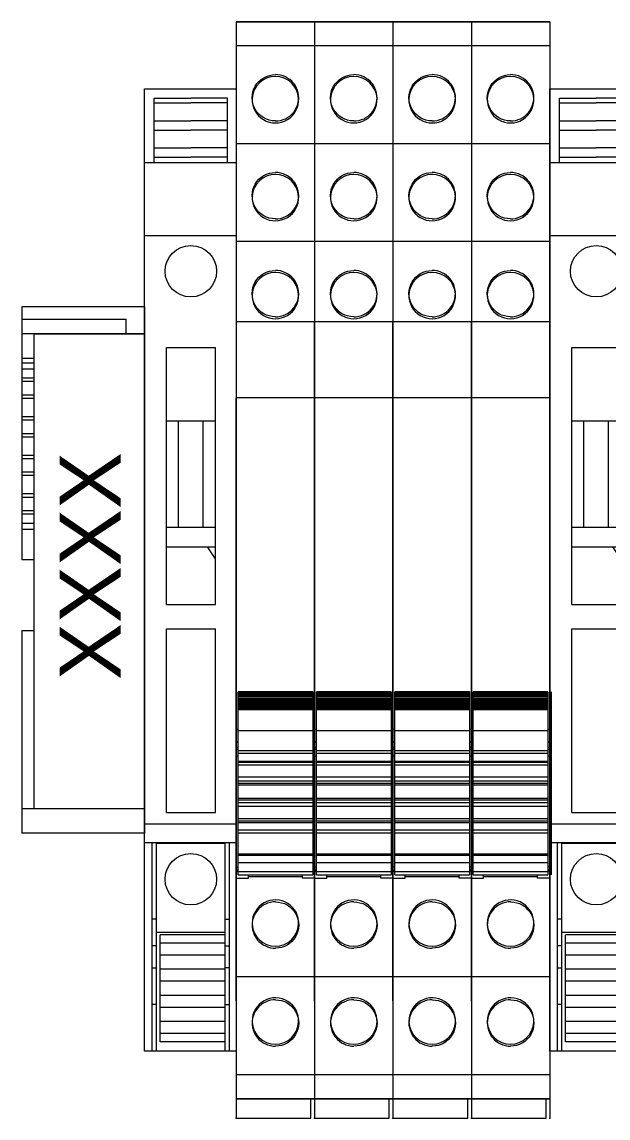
# Model space of a CAD drawing. Header units: millimetres. Extents: x 979 to 3414, y -1029 to 703.
# Drawn here: x 2587.7 to 2635.5, y -1016.4 to -926.9 of the extents above; entities that cross this region are included whole.
import ezdxf
from ezdxf.enums import TextEntityAlignment as Align

# ---------------------------------------------------------------- set-up
doc = ezdxf.new("R2010")
doc.units = ezdxf.units.MM
doc.layers.add('eProC - L2', color=41, linetype='Continuous', lineweight=20)
doc.styles.get("Standard").update_dxf_attribs({"font": 'arial.ttf'})

# ---------------------------------------------------------------- blocks, each defined once
blk = doc.blocks.new('eProC_Z_EK1+I-RE1')
at = {"layer": 'eProC - L2'}
for p, q in [((0, 0), (0, -20.65)), ((10, 0), (0, 0)), ((10, 0), (10, -43)), ((0, -1), (8.5, -1)), ((8.5, -2.2), (8.5, -1)), ((10, -2.2), (0, -2.2)), ((0, -4.2), (1, -4.2)), ((1, -4.591), (0, -4.591)), ((1, -5.091), (0, -5.091)), ((1, -5.838), (0, -5.838)), ((1, -6.114), (0, -6.114)), ((1, -7.214), (0, -7.214)), ((1, -7.489), (0, -7.489)), ((1, -8.989), (0, -8.989)), ((1, -9.265), (0, -9.265)), ((1, -10.365), (0, -10.365)), ((1, -10.64), (0, -10.64)), ((1, -12.14), (0, -12.14)), ((1, -12.416), (0, -12.416)), ((1, -13.516), (0, -13.516)), ((1, -13.791), (0, -13.791)), ((1, -15.291), (0, -15.291)), ((1, -15.567), (0, -15.567)), ((1, -16.667), (0, -16.667)), ((1, -16.942), (0, -16.942)), ((1, -17.691), (0, -17.691)), ((1, -18.191), (0, -18.191)), ((0, -20.65), (1, -20.65)), ((1, -26.45), (1, -20.65)), ((0, -26.45), (0, -43)), ((0, -26.45), (1, -26.45)), ((10, -41), (0, -41)), ((10, -43), (0, -43))]:
    blk.add_line(p, q, dxfattribs=at)
blk.add_lwpolyline([(10, -41), (1, -41), (1, -2.2), (10, -2.2)], close=True, dxfattribs=at)
blk.add_attdef('XXXX.X', text='', height=5, rotation=90, dxfattribs=at).set_placement((8.072, -21.183), align=Align.CENTER)
blk = doc.blocks.new('eProC_Z_BPSN-SI-520')
at = {"layer": 'eProC - L2'}
for p, q in [((0.794, -6.05), (0.794, -0.749)), ((0.794, -0.749), (3.794, -0.749)), ((6.794, -0.749), (3.794, -0.749)), ((6.794, -6.05), (6.794, -0.749)), ((0.794, -1.131), (3.794, -1.131)), ((6.794, -1.131), (3.794, -1.131)), ((0.794, -2.594), (3.794, -2.594)), ((6.794, -2.594), (3.794, -2.594)), ((0.794, -3.358), (3.794, -3.358)), ((6.794, -3.358), (3.794, -3.358)), ((0.794, -4.822), (3.794, -4.822)), ((6.794, -4.822), (3.794, -4.822)), ((7.5, -6.05), (0, -6.05)), ((0.794, -5.585), (3.794, -5.585)), ((6.794, -5.585), (3.794, -5.585)), ((7.5, -11.996), (0, -11.996)), ((1.794, -42.11), (1.794, -21.11)), ((1.794, -21.11), (5.794, -21.11)), ((5.794, -42.11), (5.794, -21.11)), ((1.794, -27.11), (5.794, -27.11)), ((2.794, -35.795), (2.794, -27.11)), ((4.794, -35.795), (4.794, -27.11)), ((1.794, -35.795), (5.794, -35.795)), ((1.794, -37.396), (5.794, -37.396)), ((5.794, -38.389), (5.144, -37.396)), ((1.794, -42.11), (5.794, -42.11)), ((1.794, -59.11), (1.794, -44.11)), ((1.794, -44.11), (5.794, -44.11)), ((5.794, -59.11), (5.794, -44.11)), ((1.794, -59.11), (5.794, -59.11)), ((7.5, -60.072), (0, -60.072)), ((7.5, -61.577), (0, -61.577)), ((0.644, -78.601), (0.644, -61.577)), ((0.994, -78.601), (0.994, -61.577)), ((6.594, -61.647), (0.994, -61.647)), ((6.594, -78.601), (6.594, -61.577)), ((6.944, -78.601), (6.944, -61.577)), ((0.994, -67.83), (0.644, -67.83)), ((6.594, -67.83), (6.944, -67.83)), ((6.594, -68.91), (0.994, -68.91)), ((1.294, -77.853), (1.294, -69.103)), ((6.594, -69.103), (1.294, -69.103)), ((6.594, -69.783), (1.294, -69.783)), ((0.994, -70.001), (0.644, -70.001)), ((6.594, -70.001), (6.944, -70.001)), ((6.594, -70.757), (1.294, -70.757)), ((0.644, -71.801), (0.994, -71.801)), ((6.594, -71.919), (1.294, -71.919)), ((6.944, -71.801), (6.594, -71.801)), ((6.594, -72.893), (1.294, -72.893)), ((6.594, -74.054), (1.294, -74.054)), ((0.994, -74.801), (0.644, -74.801)), ((6.594, -75.029), (1.294, -75.029)), ((6.594, -74.801), (6.944, -74.801)), ((6.594, -76.19), (1.294, -76.19)), ((6.594, -77.165), (1.294, -77.165)), ((6.594, -77.853), (1.294, -77.853)), ((6.594, -78.601), (0.994, -78.601))]:
    blk.add_line(p, q, dxfattribs=at)
blk.add_lwpolyline([(0, 0), (7.5, 0), (7.5, -78.601), (0, -78.601)], close=True, dxfattribs=at)
for centre in [(3.794, -14.89), (3.794, -64.565)]:
    blk.add_circle(centre, 2.1, dxfattribs=at)

msp = doc.modelspace()

# ---------------------------------------------------------------- linework, layer by layer
at = {"layer": 'eProC - L2'}
for p, q in [((2611.571, -926.895), (2605.171, -926.895)), ((2605.171, -926.895), (2605.171, -951.384)), ((2611.571, -926.896), (2605.171, -926.896)), ((2611.571, -926.902), (2605.171, -926.902)), ((2611.571, -926.895), (2611.571, -1014.872)), ((2617.971, -926.895), (2611.571, -926.895)), ((2611.571, -926.895), (2611.571, -951.384)), ((2617.971, -926.896), (2611.571, -926.896)), ((2617.971, -926.902), (2611.571, -926.902)), ((2617.971, -926.895), (2617.971, -1014.872)), ((2624.371, -926.895), (2617.971, -926.895)), ((2617.971, -926.895), (2617.971, -951.384)), ((2624.371, -926.896), (2617.971, -926.896)), ((2624.371, -926.902), (2617.971, -926.902)), ((2624.371, -926.895), (2624.371, -1014.872)), ((2630.771, -926.895), (2624.371, -926.895)), ((2624.371, -926.895), (2624.371, -951.384)), ((2630.771, -926.896), (2624.371, -926.896)), ((2630.771, -926.902), (2624.371, -926.902)), ((2630.771, -926.895), (2630.771, -1014.872)), ((2630.771, -926.895), (2630.771, -951.384)), ((2611.571, -928.847), (2605.171, -928.847)), ((2617.971, -928.847), (2611.571, -928.847)), ((2624.371, -928.847), (2617.971, -928.847)), ((2630.771, -928.847), (2624.371, -928.847)), ((2606.471, -933.087), (2606.471, -933.25)), ((2610.272, -933.25), (2610.272, -933.087)), ((2612.871, -933.087), (2612.871, -933.25)), ((2616.672, -933.25), (2616.672, -933.087)), ((2619.271, -933.087), (2619.271, -933.25)), ((2623.072, -933.25), (2623.072, -933.087)), ((2625.671, -933.087), (2625.671, -933.25)), ((2629.472, -933.25), (2629.472, -933.087)), ((2611.571, -936.847), (2605.171, -936.847)), ((2617.971, -936.847), (2611.571, -936.847)), ((2624.371, -936.847), (2617.971, -936.847)), ((2630.771, -936.847), (2624.371, -936.847)), ((2606.471, -941.087), (2606.471, -941.25)), ((2610.272, -941.25), (2610.272, -941.087)), ((2612.871, -941.087), (2612.871, -941.25)), ((2616.672, -941.25), (2616.672, -941.087)), ((2619.271, -941.087), (2619.271, -941.25)), ((2623.072, -941.25), (2623.072, -941.087)), ((2625.671, -941.087), (2625.671, -941.25)), ((2629.472, -941.25), (2629.472, -941.087)), ((2611.571, -944.847), (2605.171, -944.847)), ((2617.971, -944.847), (2611.571, -944.847)), ((2624.371, -944.847), (2617.971, -944.847)), ((2630.771, -944.847), (2624.371, -944.847)), ((2606.471, -949.087), (2606.471, -949.25)), ((2610.272, -949.25), (2610.272, -949.087)), ((2612.871, -949.087), (2612.871, -949.25)), ((2616.672, -949.25), (2616.672, -949.087)), ((2619.271, -949.087), (2619.271, -949.25)), ((2623.072, -949.25), (2623.072, -949.087)), ((2625.671, -949.087), (2625.671, -949.25)), ((2629.472, -949.25), (2629.472, -949.087)), ((2611.571, -951.384), (2605.171, -951.384)), ((2605.171, -951.384), (2605.171, -957.605)), ((2611.571, -957.605), (2611.571, -951.384)), ((2617.971, -951.384), (2611.571, -951.384)), ((2611.571, -951.384), (2611.571, -957.605)), ((2617.971, -957.605), (2617.971, -951.384)), ((2624.371, -951.384), (2617.971, -951.384)), ((2617.971, -951.384), (2617.971, -957.605)), ((2624.371, -957.605), (2624.371, -951.384)), ((2630.771, -951.384), (2624.371, -951.384)), ((2624.371, -951.384), (2624.371, -957.605)), ((2630.771, -957.605), (2630.771, -951.384)), ((2630.771, -951.384), (2630.771, -957.605)), ((2611.571, -957.605), (2605.171, -957.605)), ((2605.171, -1006.872), (2605.171, -957.605)), ((2605.771, -957.612), (2605.171, -957.612)), ((2611.571, -957.612), (2610.971, -957.612)), ((2617.971, -957.605), (2611.571, -957.605)), ((2611.571, -1006.872), (2611.571, -957.605)), ((2612.171, -957.612), (2611.571, -957.612)), ((2617.971, -957.612), (2617.371, -957.612)), ((2624.371, -957.605), (2617.971, -957.605)), ((2617.971, -1006.872), (2617.971, -957.605)), ((2618.571, -957.612), (2617.971, -957.612)), ((2624.371, -957.612), (2623.771, -957.612)), ((2630.771, -957.605), (2624.371, -957.605)), ((2624.371, -1006.872), (2624.371, -957.605)), ((2624.971, -957.612), (2624.371, -957.612)), ((2630.771, -1006.872), (2630.771, -957.605)), ((2611.421, -981.634), (2605.321, -981.634)), ((2605.321, -996.568), (2605.321, -981.634)), ((2611.421, -981.646), (2605.321, -981.646)), ((2611.421, -981.739), (2605.321, -981.739)), ((2611.421, -981.804), (2605.321, -981.804)), ((2611.421, -981.934), (2605.321, -981.934)), ((2611.421, -982.034), (2605.321, -982.034)), ((2611.421, -982.155), (2605.321, -982.155)), ((2611.421, -982.244), (2605.321, -982.244)), ((2611.421, -982.358), (2605.321, -982.358)), ((2611.421, -981.634), (2611.421, -996.568)), ((2617.821, -981.634), (2611.721, -981.634)), ((2611.721, -996.568), (2611.721, -981.634)), ((2617.821, -981.646), (2611.721, -981.646)), ((2617.821, -981.739), (2611.721, -981.739)), ((2617.821, -981.804), (2611.721, -981.804)), ((2617.821, -981.934), (2611.721, -981.934)), ((2617.821, -982.034), (2611.721, -982.034)), ((2617.821, -982.155), (2611.721, -982.155)), ((2617.821, -982.244), (2611.721, -982.244)), ((2617.821, -982.358), (2611.721, -982.358)), ((2617.821, -981.634), (2617.821, -996.568)), ((2624.221, -981.634), (2618.121, -981.634)), ((2618.121, -996.568), (2618.121, -981.634)), ((2624.221, -981.646), (2618.121, -981.646)), ((2624.221, -981.739), (2618.121, -981.739)), ((2624.221, -981.804), (2618.121, -981.804)), ((2624.221, -981.934), (2618.121, -981.934)), ((2624.221, -982.034), (2618.121, -982.034)), ((2624.221, -982.155), (2618.121, -982.155)), ((2624.221, -982.244), (2618.121, -982.244)), ((2624.221, -982.358), (2618.121, -982.358)), ((2624.221, -981.634), (2624.221, -996.568)), ((2630.621, -981.634), (2624.521, -981.634)), ((2624.521, -996.568), (2624.521, -981.634)), ((2630.621, -981.646), (2624.521, -981.646)), ((2630.621, -981.739), (2624.521, -981.739)), ((2630.621, -981.804), (2624.521, -981.804)), ((2630.621, -981.934), (2624.521, -981.934)), ((2630.621, -982.034), (2624.521, -982.034)), ((2630.621, -982.155), (2624.521, -982.155)), ((2630.621, -982.244), (2624.521, -982.244)), ((2630.621, -982.358), (2624.521, -982.358)), ((2630.621, -981.634), (2630.621, -996.568)), ((2630.921, -996.568), (2630.921, -981.634)), ((2611.421, -982.435), (2605.321, -982.435)), ((2611.421, -982.541), (2605.321, -982.541)), ((2611.421, -982.606), (2605.321, -982.606)), ((2611.421, -982.705), (2605.321, -982.705)), ((2611.421, -982.756), (2605.321, -982.756)), ((2611.421, -982.848), (2605.321, -982.848)), ((2611.421, -982.886), (2605.321, -982.886)), ((2611.421, -982.971), (2605.321, -982.971)), ((2611.421, -982.994), (2605.321, -982.994)), ((2611.421, -983.072), (2605.321, -983.072)), ((2611.421, -983.089), (2605.321, -983.089)), ((2617.821, -982.435), (2611.721, -982.435)), ((2617.821, -982.541), (2611.721, -982.541)), ((2617.821, -982.606), (2611.721, -982.606)), ((2617.821, -982.705), (2611.721, -982.705)), ((2617.821, -982.756), (2611.721, -982.756)), ((2617.821, -982.848), (2611.721, -982.848)), ((2617.821, -982.886), (2611.721, -982.886)), ((2617.821, -982.971), (2611.721, -982.971)), ((2617.821, -982.994), (2611.721, -982.994)), ((2617.821, -983.072), (2611.721, -983.072)), ((2617.821, -983.089), (2611.721, -983.089)), ((2624.221, -982.435), (2618.121, -982.435)), ((2624.221, -982.541), (2618.121, -982.541)), ((2624.221, -982.606), (2618.121, -982.606)), ((2624.221, -982.705), (2618.121, -982.705)), ((2624.221, -982.756), (2618.121, -982.756)), ((2624.221, -982.848), (2618.121, -982.848)), ((2624.221, -982.886), (2618.121, -982.886)), ((2624.221, -982.971), (2618.121, -982.971)), ((2624.221, -982.994), (2618.121, -982.994)), ((2624.221, -983.072), (2618.121, -983.072)), ((2624.221, -983.089), (2618.121, -983.089)), ((2630.621, -982.435), (2624.521, -982.435)), ((2630.621, -982.541), (2624.521, -982.541)), ((2630.621, -982.606), (2624.521, -982.606)), ((2630.621, -982.705), (2624.521, -982.705)), ((2630.621, -982.756), (2624.521, -982.756)), ((2630.621, -982.848), (2624.521, -982.848)), ((2630.621, -982.886), (2624.521, -982.886)), ((2630.621, -982.971), (2624.521, -982.971)), ((2630.621, -982.994), (2624.521, -982.994)), ((2630.621, -983.072), (2624.521, -983.072)), ((2630.621, -983.089), (2624.521, -983.089)), ((2605.171, -984.684), (2605.321, -984.684)), ((2605.321, -984.77), (2611.421, -984.77)), ((2611.421, -984.684), (2611.571, -984.684)), ((2611.571, -984.684), (2611.721, -984.684)), ((2611.721, -984.77), (2617.821, -984.77)), ((2617.821, -984.684), (2617.971, -984.684)), ((2617.971, -984.684), (2618.121, -984.684)), ((2618.121, -984.77), (2624.221, -984.77)), ((2624.221, -984.684), (2624.371, -984.684)), ((2624.371, -984.684), (2624.521, -984.684)), ((2624.521, -984.77), (2630.621, -984.77)), ((2630.621, -984.684), (2630.771, -984.684)), ((2630.771, -984.684), (2630.921, -984.684)), ((2605.321, -985.74), (2605.171, -985.74)), ((2605.171, -985.743), (2605.321, -985.743)), ((2611.571, -985.74), (2611.421, -985.74)), ((2611.421, -985.743), (2611.571, -985.743)), ((2611.721, -985.74), (2611.571, -985.74)), ((2611.571, -985.743), (2611.721, -985.743)), ((2617.971, -985.74), (2617.821, -985.74)), ((2617.821, -985.743), (2617.971, -985.743)), ((2618.121, -985.74), (2617.971, -985.74)), ((2617.971, -985.743), (2618.121, -985.743)), ((2624.371, -985.74), (2624.221, -985.74)), ((2624.221, -985.743), (2624.371, -985.743)), ((2624.521, -985.74), (2624.371, -985.74)), ((2624.371, -985.743), (2624.521, -985.743)), ((2630.771, -985.74), (2630.621, -985.74)), ((2630.621, -985.743), (2630.771, -985.743)), ((2630.921, -985.74), (2630.771, -985.74)), ((2630.771, -985.743), (2630.921, -985.743)), ((2605.171, -986.143), (2605.321, -986.143)), ((2605.171, -986.321), (2605.321, -986.321)), ((2611.421, -986.434), (2605.321, -986.434)), ((2605.321, -986.634), (2611.421, -986.634)), ((2611.421, -986.143), (2611.571, -986.143)), ((2611.421, -986.321), (2611.571, -986.321)), ((2611.571, -986.143), (2611.721, -986.143)), ((2611.571, -986.321), (2611.721, -986.321)), ((2617.821, -986.434), (2611.721, -986.434)), ((2611.721, -986.634), (2617.821, -986.634)), ((2617.821, -986.143), (2617.971, -986.143)), ((2617.821, -986.321), (2617.971, -986.321)), ((2617.971, -986.143), (2618.121, -986.143)), ((2617.971, -986.321), (2618.121, -986.321)), ((2624.221, -986.434), (2618.121, -986.434)), ((2618.121, -986.634), (2624.221, -986.634)), ((2624.221, -986.143), (2624.371, -986.143)), ((2624.221, -986.321), (2624.371, -986.321)), ((2624.371, -986.143), (2624.521, -986.143)), ((2624.371, -986.321), (2624.521, -986.321)), ((2630.621, -986.434), (2624.521, -986.434)), ((2624.521, -986.634), (2630.621, -986.634)), ((2630.621, -986.143), (2630.771, -986.143)), ((2630.621, -986.321), (2630.771, -986.321)), ((2630.771, -986.143), (2630.921, -986.143)), ((2630.771, -986.321), (2630.921, -986.321)), ((2605.171, -986.853), (2605.321, -986.853)), ((2605.321, -987.276), (2611.421, -987.276)), ((2605.321, -987.371), (2611.421, -987.371)), ((2611.421, -987.609), (2605.321, -987.609)), ((2611.421, -986.853), (2611.571, -986.853)), ((2611.571, -986.853), (2611.721, -986.853)), ((2611.721, -987.276), (2617.821, -987.276)), ((2611.721, -987.371), (2617.821, -987.371)), ((2617.821, -987.609), (2611.721, -987.609)), ((2617.821, -986.853), (2617.971, -986.853)), ((2617.971, -986.853), (2618.121, -986.853)), ((2618.121, -987.276), (2624.221, -987.276)), ((2618.121, -987.371), (2624.221, -987.371)), ((2624.221, -987.609), (2618.121, -987.609)), ((2624.221, -986.853), (2624.371, -986.853)), ((2624.371, -986.853), (2624.521, -986.853)), ((2624.521, -987.276), (2630.621, -987.276)), ((2624.521, -987.371), (2630.621, -987.371)), ((2630.621, -987.609), (2624.521, -987.609)), ((2630.621, -986.853), (2630.771, -986.853)), ((2630.771, -986.853), (2630.921, -986.853)), ((2611.421, -988.584), (2605.321, -988.584)), ((2617.821, -988.584), (2611.721, -988.584)), ((2624.221, -988.584), (2618.121, -988.584)), ((2630.621, -988.584), (2624.521, -988.584)), ((2605.321, -988.884), (2611.421, -988.884)), ((2611.421, -989.121), (2605.321, -989.121)), ((2605.321, -989.216), (2611.421, -989.216)), ((2611.721, -988.884), (2617.821, -988.884)), ((2617.821, -989.121), (2611.721, -989.121)), ((2611.721, -989.216), (2617.821, -989.216)), ((2618.121, -988.884), (2624.221, -988.884)), ((2624.221, -989.121), (2618.121, -989.121)), ((2618.121, -989.216), (2624.221, -989.216)), ((2624.521, -988.884), (2630.621, -988.884)), ((2630.621, -989.121), (2624.521, -989.121)), ((2624.521, -989.216), (2630.621, -989.216)), ((2611.421, -990.351), (2605.321, -990.351)), ((2617.821, -990.351), (2611.721, -990.351)), ((2624.221, -990.351), (2618.121, -990.351)), ((2630.621, -990.351), (2624.521, -990.351)), ((2605.321, -990.446), (2611.421, -990.446)), ((2611.421, -990.684), (2605.321, -990.684)), ((2611.421, -990.984), (2605.321, -990.984)), ((2611.721, -990.446), (2617.821, -990.446)), ((2617.821, -990.684), (2611.721, -990.684)), ((2617.821, -990.984), (2611.721, -990.984)), ((2618.121, -990.446), (2624.221, -990.446)), ((2624.221, -990.684), (2618.121, -990.684)), ((2624.221, -990.984), (2618.121, -990.984)), ((2624.521, -990.446), (2630.621, -990.446)), ((2630.621, -990.684), (2624.521, -990.684)), ((2630.621, -990.984), (2624.521, -990.984)), ((2605.321, -991.959), (2611.421, -991.959)), ((2611.421, -992.196), (2605.321, -992.196)), ((2611.721, -991.959), (2617.821, -991.959)), ((2617.821, -992.196), (2611.721, -992.196)), ((2618.121, -991.959), (2624.221, -991.959)), ((2624.221, -992.196), (2618.121, -992.196)), ((2624.521, -991.959), (2630.621, -991.959)), ((2630.621, -992.196), (2624.521, -992.196)), ((2605.321, -992.291), (2611.421, -992.291)), ((2611.421, -992.934), (2605.321, -992.934)), ((2611.721, -992.291), (2617.821, -992.291)), ((2617.821, -992.934), (2611.721, -992.934)), ((2618.121, -992.291), (2624.221, -992.291)), ((2624.221, -992.934), (2618.121, -992.934)), ((2624.521, -992.291), (2630.621, -992.291)), ((2630.621, -992.934), (2624.521, -992.934)), ((2605.321, -993.134), (2611.421, -993.134)), ((2611.721, -993.134), (2617.821, -993.134)), ((2618.121, -993.134), (2624.221, -993.134)), ((2624.521, -993.134), (2630.621, -993.134)), ((2611.421, -994.895), (2605.321, -994.895)), ((2617.821, -994.895), (2611.721, -994.895)), ((2624.221, -994.895), (2618.121, -994.895)), ((2630.621, -994.895), (2624.521, -994.895)), ((2611.421, -994.922), (2605.321, -994.922)), ((2611.421, -994.992), (2605.321, -994.992)), ((2611.421, -995.597), (2605.321, -995.597)), ((2617.821, -994.922), (2611.721, -994.922)), ((2617.821, -994.992), (2611.721, -994.992)), ((2617.821, -995.597), (2611.721, -995.597)), ((2624.221, -994.922), (2618.121, -994.922)), ((2624.221, -994.992), (2618.121, -994.992)), ((2624.221, -995.597), (2618.121, -995.597)), ((2630.621, -994.922), (2624.521, -994.922)), ((2630.621, -994.992), (2624.521, -994.992)), ((2630.621, -995.597), (2624.521, -995.597)), ((2605.171, -995.909), (2605.321, -995.909)), ((2605.171, -996.174), (2605.321, -996.174)), ((2605.171, -996.274), (2605.321, -996.274)), ((2611.421, -996.324), (2605.321, -996.324)), ((2605.321, -996.568), (2611.421, -996.568)), ((2606.171, -996.833), (2606.171, -996.568)), ((2610.571, -996.833), (2610.571, -996.568)), ((2611.571, -995.909), (2611.421, -995.909)), ((2611.571, -996.174), (2611.421, -996.174)), ((2611.571, -996.274), (2611.421, -996.274)), ((2611.571, -995.909), (2611.721, -995.909)), ((2611.571, -996.174), (2611.721, -996.174)), ((2611.571, -996.274), (2611.721, -996.274)), ((2617.821, -996.324), (2611.721, -996.324)), ((2611.721, -996.568), (2617.821, -996.568)), ((2612.571, -996.833), (2612.571, -996.568)), ((2616.971, -996.833), (2616.971, -996.568)), ((2617.971, -995.909), (2617.821, -995.909)), ((2617.971, -996.174), (2617.821, -996.174)), ((2617.971, -996.274), (2617.821, -996.274)), ((2617.971, -995.909), (2618.121, -995.909)), ((2617.971, -996.174), (2618.121, -996.174)), ((2617.971, -996.274), (2618.121, -996.274)), ((2624.221, -996.324), (2618.121, -996.324)), ((2618.121, -996.568), (2624.221, -996.568)), ((2618.971, -996.833), (2618.971, -996.568)), ((2623.371, -996.833), (2623.371, -996.568)), ((2624.371, -995.909), (2624.221, -995.909)), ((2624.371, -996.174), (2624.221, -996.174)), ((2624.371, -996.274), (2624.221, -996.274)), ((2624.371, -995.909), (2624.521, -995.909)), ((2624.371, -996.174), (2624.521, -996.174)), ((2624.371, -996.274), (2624.521, -996.274)), ((2630.621, -996.324), (2624.521, -996.324)), ((2624.521, -996.568), (2630.621, -996.568)), ((2625.371, -996.833), (2625.371, -996.568)), ((2629.771, -996.833), (2629.771, -996.568)), ((2630.771, -995.909), (2630.621, -995.909)), ((2630.771, -996.174), (2630.621, -996.174)), ((2630.771, -996.274), (2630.621, -996.274)), ((2630.771, -995.909), (2630.921, -995.909)), ((2630.771, -996.174), (2630.921, -996.174)), ((2630.771, -996.274), (2630.921, -996.274)), ((2605.171, -996.833), (2606.171, -996.833)), ((2610.571, -996.733), (2606.171, -996.733)), ((2611.571, -996.833), (2610.571, -996.833)), ((2611.571, -996.833), (2612.571, -996.833)), ((2616.971, -996.733), (2612.571, -996.733)), ((2617.971, -996.833), (2616.971, -996.833)), ((2617.971, -996.833), (2618.971, -996.833)), ((2623.371, -996.733), (2618.971, -996.733)), ((2624.371, -996.833), (2623.371, -996.833)), ((2624.371, -996.833), (2625.371, -996.833)), ((2629.771, -996.733), (2625.371, -996.733)), ((2630.771, -996.833), (2629.771, -996.833)), ((2606.471, -1000.518), (2606.471, -1000.68)), ((2610.272, -1000.68), (2610.272, -1000.518)), ((2612.871, -1000.518), (2612.871, -1000.68)), ((2616.672, -1000.68), (2616.672, -1000.518)), ((2619.271, -1000.518), (2619.271, -1000.68)), ((2623.072, -1000.68), (2623.072, -1000.518)), ((2625.671, -1000.518), (2625.671, -1000.68)), ((2629.472, -1000.68), (2629.472, -1000.518)), ((2611.571, -1004.92), (2605.171, -1004.92)), ((2617.971, -1004.92), (2611.571, -1004.92)), ((2624.371, -1004.92), (2617.971, -1004.92)), ((2630.771, -1004.92), (2624.371, -1004.92)), ((2605.171, -1006.853), (2605.171, -1006.872)), ((2605.171, -1006.872), (2605.171, -1014.872)), ((2611.571, -1006.853), (2611.571, -1006.872)), ((2611.571, -1006.872), (2611.571, -1014.872)), ((2617.971, -1006.853), (2617.971, -1006.872)), ((2617.971, -1006.872), (2617.971, -1014.872)), ((2624.371, -1006.853), (2624.371, -1006.872)), ((2624.371, -1006.872), (2624.371, -1014.872)), ((2630.771, -1006.853), (2630.771, -1006.872)), ((2630.771, -1006.872), (2630.771, -1014.872)), ((2606.471, -1008.518), (2606.471, -1008.68)), ((2610.272, -1008.68), (2610.272, -1008.518)), ((2612.871, -1008.518), (2612.871, -1008.68)), ((2616.672, -1008.68), (2616.672, -1008.518)), ((2619.271, -1008.518), (2619.271, -1008.68)), ((2623.072, -1008.68), (2623.072, -1008.518)), ((2625.671, -1008.518), (2625.671, -1008.68)), ((2629.472, -1008.68), (2629.472, -1008.518)), ((2605.171, -1010.329), (2605.171, -1010.326)), ((2605.171, -1010.684), (2605.171, -1014.584)), ((2611.571, -1010.329), (2611.571, -1010.326)), ((2611.571, -1010.684), (2611.571, -1014.584)), ((2617.971, -1010.329), (2617.971, -1010.326)), ((2617.971, -1010.684), (2617.971, -1014.584)), ((2624.371, -1010.329), (2624.371, -1010.326)), ((2624.371, -1010.684), (2624.371, -1014.584)), ((2630.771, -1010.329), (2630.771, -1010.326)), ((2630.771, -1010.684), (2630.771, -1014.584)), ((2611.571, -1012.92), (2605.171, -1012.92)), ((2617.971, -1012.92), (2611.571, -1012.92)), ((2624.371, -1012.92), (2617.971, -1012.92)), ((2630.771, -1012.92), (2624.371, -1012.92)), ((2611.571, -1014.866), (2605.171, -1014.866)), ((2611.571, -1014.871), (2605.171, -1014.871)), ((2605.171, -1014.872), (2611.571, -1014.872)), ((2605.171, -1014.876), (2605.171, -1016.446)), ((2611.271, -1016.446), (2611.271, -1014.872)), ((2617.971, -1014.866), (2611.571, -1014.866)), ((2617.971, -1014.871), (2611.571, -1014.871)), ((2611.571, -1014.872), (2617.971, -1014.872)), ((2611.571, -1014.876), (2611.571, -1016.446)), ((2617.671, -1016.446), (2617.671, -1014.872)), ((2624.371, -1014.866), (2617.971, -1014.866)), ((2624.371, -1014.871), (2617.971, -1014.871)), ((2617.971, -1014.872), (2624.371, -1014.872)), ((2617.971, -1014.876), (2617.971, -1016.446)), ((2624.071, -1016.446), (2624.071, -1014.872)), ((2630.771, -1014.866), (2624.371, -1014.866)), ((2630.771, -1014.871), (2624.371, -1014.871)), ((2624.371, -1014.872), (2630.771, -1014.872)), ((2624.371, -1014.876), (2624.371, -1016.446)), ((2630.471, -1016.446), (2630.471, -1014.872)), ((2630.771, -1014.876), (2630.771, -1016.446)), ((2605.171, -1016.444), (2611.271, -1016.444)), ((2605.171, -1016.446), (2611.271, -1016.446)), ((2611.571, -1016.444), (2617.671, -1016.444)), ((2611.571, -1016.446), (2617.671, -1016.446)), ((2617.971, -1016.444), (2624.071, -1016.444)), ((2617.971, -1016.446), (2624.071, -1016.446)), ((2624.371, -1016.444), (2630.471, -1016.444)), ((2624.371, -1016.446), (2630.471, -1016.446))]:
    msp.add_line(p, q, dxfattribs=at)
for points in [[(2606.471, -933.087), (2606.487, -932.84), (2606.536, -932.598), (2606.616, -932.363), (2606.726, -932.141), (2606.864, -931.936), (2607.028, -931.75), (2607.216, -931.587), (2607.422, -931.45), (2607.644, -931.341), (2607.879, -931.262), (2608.101, -931.218), (2608.371, -931.197)], [(2610.272, -933.088), (2610.263, -932.913), (2610.233, -932.709), (2610.172, -932.482), (2610.1, -932.302), (2610.002, -932.116), (2609.92, -931.991), (2609.824, -931.868), (2609.713, -931.748), (2609.544, -931.599), (2609.367, -931.477), (2609.188, -931.381), (2609.011, -931.307), (2608.783, -931.242), (2608.568, -931.208), (2608.371, -931.197)], [(2612.871, -933.087), (2612.887, -932.84), (2612.936, -932.598), (2613.016, -932.363), (2613.126, -932.141), (2613.264, -931.936), (2613.428, -931.75), (2613.616, -931.587), (2613.822, -931.45), (2614.044, -931.341), (2614.279, -931.262), (2614.501, -931.218), (2614.771, -931.197)], [(2616.672, -933.088), (2616.663, -932.913), (2616.633, -932.709), (2616.572, -932.482), (2616.5, -932.302), (2616.402, -932.116), (2616.32, -931.991), (2616.224, -931.868), (2616.113, -931.748), (2615.944, -931.599), (2615.767, -931.477), (2615.588, -931.381), (2615.411, -931.307), (2615.183, -931.242), (2614.968, -931.208), (2614.771, -931.197)], [(2619.271, -933.087), (2619.287, -932.84), (2619.336, -932.598), (2619.416, -932.363), (2619.526, -932.141), (2619.664, -931.936), (2619.828, -931.75), (2620.016, -931.587), (2620.222, -931.45), (2620.444, -931.341), (2620.679, -931.262), (2620.901, -931.218), (2621.171, -931.197)], [(2623.072, -933.088), (2623.063, -932.913), (2623.033, -932.709), (2622.972, -932.482), (2622.9, -932.302), (2622.802, -932.116), (2622.72, -931.991), (2622.624, -931.868), (2622.513, -931.748), (2622.344, -931.599), (2622.167, -931.477), (2621.988, -931.381), (2621.811, -931.307), (2621.583, -931.242), (2621.368, -931.208), (2621.171, -931.197)], [(2625.671, -933.087), (2625.687, -932.84), (2625.736, -932.598), (2625.816, -932.363), (2625.926, -932.141), (2626.064, -931.936), (2626.228, -931.75), (2626.416, -931.587), (2626.622, -931.45), (2626.844, -931.341), (2627.079, -931.262), (2627.301, -931.218), (2627.571, -931.197)], [(2629.472, -933.088), (2629.463, -932.913), (2629.433, -932.709), (2629.372, -932.482), (2629.3, -932.302), (2629.202, -932.116), (2629.12, -931.991), (2629.024, -931.868), (2628.913, -931.748), (2628.744, -931.599), (2628.567, -931.477), (2628.388, -931.381), (2628.211, -931.307), (2627.983, -931.242), (2627.768, -931.208), (2627.571, -931.197)], [(2607.797, -934.898), (2607.636, -934.84), (2607.419, -934.732), (2607.217, -934.595), (2607.029, -934.429), (2606.864, -934.242), (2606.727, -934.037), (2606.616, -933.813), (2606.536, -933.578), (2606.488, -933.336), (2606.471, -933.088), (2606.471, -933.087)], [(2608.942, -934.899), (2609.006, -934.877), (2609.184, -934.804), (2609.363, -934.707), (2609.541, -934.583), (2609.712, -934.432), (2609.869, -934.255), (2609.996, -934.072), (2610.094, -933.888), (2610.167, -933.709), (2610.23, -933.482), (2610.262, -933.275), (2610.272, -933.091), (2610.272, -933.088)], [(2614.197, -934.898), (2614.036, -934.84), (2613.819, -934.732), (2613.617, -934.595), (2613.429, -934.429), (2613.264, -934.242), (2613.127, -934.037), (2613.016, -933.813), (2612.936, -933.578), (2612.888, -933.336), (2612.871, -933.088), (2612.871, -933.087)], [(2615.342, -934.899), (2615.406, -934.877), (2615.584, -934.804), (2615.763, -934.707), (2615.941, -934.583), (2616.112, -934.432), (2616.269, -934.255), (2616.396, -934.072), (2616.494, -933.888), (2616.567, -933.709), (2616.63, -933.482), (2616.662, -933.275), (2616.672, -933.091), (2616.672, -933.088)], [(2620.597, -934.898), (2620.436, -934.84), (2620.219, -934.732), (2620.017, -934.595), (2619.829, -934.429), (2619.664, -934.242), (2619.527, -934.037), (2619.416, -933.813), (2619.336, -933.578), (2619.288, -933.336), (2619.271, -933.088), (2619.271, -933.087)], [(2621.742, -934.899), (2621.806, -934.877), (2621.984, -934.804), (2622.163, -934.707), (2622.341, -934.583), (2622.512, -934.432), (2622.669, -934.255), (2622.796, -934.072), (2622.894, -933.888), (2622.967, -933.709), (2623.03, -933.482), (2623.062, -933.275), (2623.072, -933.091), (2623.072, -933.088)], [(2626.997, -934.898), (2626.836, -934.84), (2626.619, -934.732), (2626.417, -934.595), (2626.229, -934.429), (2626.064, -934.242), (2625.927, -934.037), (2625.816, -933.813), (2625.736, -933.578), (2625.688, -933.336), (2625.671, -933.088), (2625.671, -933.087)], [(2628.142, -934.899), (2628.206, -934.877), (2628.384, -934.804), (2628.563, -934.707), (2628.741, -934.583), (2628.912, -934.432), (2629.069, -934.255), (2629.196, -934.072), (2629.294, -933.888), (2629.367, -933.709), (2629.43, -933.482), (2629.462, -933.275), (2629.472, -933.091), (2629.472, -933.088)], [(2608.371, -934.987), (2608.112, -934.967), (2607.867, -934.918), (2607.797, -934.898)], [(2608.371, -934.987), (2608.565, -934.977), (2608.778, -934.942), (2608.942, -934.899)], [(2614.771, -934.987), (2614.512, -934.967), (2614.267, -934.918), (2614.197, -934.898)], [(2614.771, -934.987), (2614.965, -934.977), (2615.178, -934.942), (2615.342, -934.899)], [(2621.171, -934.987), (2620.912, -934.967), (2620.667, -934.918), (2620.597, -934.898)], [(2621.171, -934.987), (2621.365, -934.977), (2621.578, -934.942), (2621.742, -934.899)], [(2627.571, -934.987), (2627.312, -934.967), (2627.067, -934.918), (2626.997, -934.898)], [(2627.571, -934.987), (2627.765, -934.977), (2627.978, -934.942), (2628.142, -934.899)], [(2606.471, -941.087), (2606.487, -940.84), (2606.536, -940.598), (2606.616, -940.363), (2606.726, -940.141), (2606.864, -939.936), (2607.028, -939.75), (2607.216, -939.587), (2607.422, -939.45), (2607.644, -939.341), (2607.879, -939.262), (2608.101, -939.218), (2608.371, -939.197)], [(2610.272, -941.088), (2610.263, -940.913), (2610.233, -940.709), (2610.172, -940.482), (2610.1, -940.302), (2610.002, -940.116), (2609.92, -939.991), (2609.824, -939.868), (2609.713, -939.748), (2609.544, -939.599), (2609.367, -939.477), (2609.188, -939.381), (2609.011, -939.307), (2608.783, -939.242), (2608.568, -939.208), (2608.371, -939.197)], [(2612.871, -941.087), (2612.887, -940.84), (2612.936, -940.598), (2613.016, -940.363), (2613.126, -940.141), (2613.264, -939.936), (2613.428, -939.75), (2613.616, -939.587), (2613.822, -939.45), (2614.044, -939.341), (2614.279, -939.262), (2614.501, -939.218), (2614.771, -939.197)], [(2616.672, -941.088), (2616.663, -940.913), (2616.633, -940.709), (2616.572, -940.482), (2616.5, -940.302), (2616.402, -940.116), (2616.32, -939.991), (2616.224, -939.868), (2616.113, -939.748), (2615.944, -939.599), (2615.767, -939.477), (2615.588, -939.381), (2615.411, -939.307), (2615.183, -939.242), (2614.968, -939.208), (2614.771, -939.197)], [(2619.271, -941.087), (2619.287, -940.84), (2619.336, -940.598), (2619.416, -940.363), (2619.526, -940.141), (2619.664, -939.936), (2619.828, -939.75), (2620.016, -939.587), (2620.222, -939.45), (2620.444, -939.341), (2620.679, -939.262), (2620.901, -939.218), (2621.171, -939.197)], [(2623.072, -941.088), (2623.063, -940.913), (2623.033, -940.709), (2622.972, -940.482), (2622.9, -940.302), (2622.802, -940.116), (2622.72, -939.991), (2622.624, -939.868), (2622.513, -939.748), (2622.344, -939.599), (2622.167, -939.477), (2621.988, -939.381), (2621.811, -939.307), (2621.583, -939.242), (2621.368, -939.208), (2621.171, -939.197)], [(2625.671, -941.087), (2625.687, -940.84), (2625.736, -940.598), (2625.816, -940.363), (2625.926, -940.141), (2626.064, -939.936), (2626.228, -939.75), (2626.416, -939.587), (2626.622, -939.45), (2626.844, -939.341), (2627.079, -939.262), (2627.301, -939.218), (2627.571, -939.197)], [(2629.472, -941.088), (2629.463, -940.913), (2629.433, -940.709), (2629.372, -940.482), (2629.3, -940.302), (2629.202, -940.116), (2629.12, -939.991), (2629.024, -939.868), (2628.913, -939.748), (2628.744, -939.599), (2628.567, -939.477), (2628.388, -939.381), (2628.211, -939.307), (2627.983, -939.242), (2627.768, -939.208), (2627.571, -939.197)], [(2607.797, -942.898), (2607.636, -942.84), (2607.419, -942.732), (2607.217, -942.595), (2607.029, -942.429), (2606.864, -942.242), (2606.727, -942.037), (2606.616, -941.813), (2606.536, -941.578), (2606.488, -941.336), (2606.471, -941.088), (2606.471, -941.087)], [(2608.942, -942.899), (2609.006, -942.877), (2609.184, -942.804), (2609.363, -942.707), (2609.541, -942.583), (2609.712, -942.432), (2609.869, -942.255), (2609.996, -942.072), (2610.094, -941.888), (2610.167, -941.709), (2610.23, -941.482), (2610.262, -941.275), (2610.272, -941.091), (2610.272, -941.088)], [(2614.197, -942.898), (2614.036, -942.84), (2613.819, -942.732), (2613.617, -942.595), (2613.429, -942.429), (2613.264, -942.242), (2613.127, -942.037), (2613.016, -941.813), (2612.936, -941.578), (2612.888, -941.336), (2612.871, -941.088), (2612.871, -941.087)], [(2615.342, -942.899), (2615.406, -942.877), (2615.584, -942.804), (2615.763, -942.707), (2615.941, -942.583), (2616.112, -942.432), (2616.269, -942.255), (2616.396, -942.072), (2616.494, -941.888), (2616.567, -941.709), (2616.63, -941.482), (2616.662, -941.275), (2616.672, -941.091), (2616.672, -941.088)], [(2620.597, -942.898), (2620.436, -942.84), (2620.219, -942.732), (2620.017, -942.595), (2619.829, -942.429), (2619.664, -942.242), (2619.527, -942.037), (2619.416, -941.813), (2619.336, -941.578), (2619.288, -941.336), (2619.271, -941.088), (2619.271, -941.087)], [(2621.742, -942.899), (2621.806, -942.877), (2621.984, -942.804), (2622.163, -942.707), (2622.341, -942.583), (2622.512, -942.432), (2622.669, -942.255), (2622.796, -942.072), (2622.894, -941.888), (2622.967, -941.709), (2623.03, -941.482), (2623.062, -941.275), (2623.072, -941.091), (2623.072, -941.088)], [(2626.997, -942.898), (2626.836, -942.84), (2626.619, -942.732), (2626.417, -942.595), (2626.229, -942.429), (2626.064, -942.242), (2625.927, -942.037), (2625.816, -941.813), (2625.736, -941.578), (2625.688, -941.336), (2625.671, -941.088), (2625.671, -941.087)], [(2628.142, -942.899), (2628.206, -942.877), (2628.384, -942.804), (2628.563, -942.707), (2628.741, -942.583), (2628.912, -942.432), (2629.069, -942.255), (2629.196, -942.072), (2629.294, -941.888), (2629.367, -941.709), (2629.43, -941.482), (2629.462, -941.275), (2629.472, -941.091), (2629.472, -941.088)], [(2608.371, -942.987), (2608.112, -942.967), (2607.867, -942.918), (2607.797, -942.898)], [(2608.371, -942.987), (2608.565, -942.977), (2608.778, -942.942), (2608.942, -942.899)], [(2614.771, -942.987), (2614.512, -942.967), (2614.267, -942.918), (2614.197, -942.898)], [(2614.771, -942.987), (2614.965, -942.977), (2615.178, -942.942), (2615.342, -942.899)], [(2621.171, -942.987), (2620.912, -942.967), (2620.667, -942.918), (2620.597, -942.898)], [(2621.171, -942.987), (2621.365, -942.977), (2621.578, -942.942), (2621.742, -942.899)], [(2627.571, -942.987), (2627.312, -942.967), (2627.067, -942.918), (2626.997, -942.898)], [(2627.571, -942.987), (2627.765, -942.977), (2627.978, -942.942), (2628.142, -942.899)], [(2606.471, -949.087), (2606.487, -948.84), (2606.536, -948.598), (2606.616, -948.363), (2606.726, -948.141), (2606.864, -947.936), (2607.028, -947.75), (2607.216, -947.587), (2607.422, -947.45), (2607.644, -947.341), (2607.879, -947.262), (2608.101, -947.218), (2608.371, -947.197)], [(2610.272, -949.088), (2610.263, -948.913), (2610.233, -948.709), (2610.172, -948.482), (2610.1, -948.302), (2610.002, -948.116), (2609.92, -947.991), (2609.824, -947.868), (2609.713, -947.748), (2609.544, -947.599), (2609.367, -947.477), (2609.188, -947.381), (2609.011, -947.307), (2608.783, -947.242), (2608.568, -947.208), (2608.371, -947.197)], [(2612.871, -949.087), (2612.887, -948.84), (2612.936, -948.598), (2613.016, -948.363), (2613.126, -948.141), (2613.264, -947.936), (2613.428, -947.75), (2613.616, -947.587), (2613.822, -947.45), (2614.044, -947.341), (2614.279, -947.262), (2614.501, -947.218), (2614.771, -947.197)], [(2616.672, -949.088), (2616.663, -948.913), (2616.633, -948.709), (2616.572, -948.482), (2616.5, -948.302), (2616.402, -948.116), (2616.32, -947.991), (2616.224, -947.868), (2616.113, -947.748), (2615.944, -947.599), (2615.767, -947.477), (2615.588, -947.381), (2615.411, -947.307), (2615.183, -947.242), (2614.968, -947.208), (2614.771, -947.197)], [(2619.271, -949.087), (2619.287, -948.84), (2619.336, -948.598), (2619.416, -948.363), (2619.526, -948.141), (2619.664, -947.936), (2619.828, -947.75), (2620.016, -947.587), (2620.222, -947.45), (2620.444, -947.341), (2620.679, -947.262), (2620.901, -947.218), (2621.171, -947.197)], [(2623.072, -949.088), (2623.063, -948.913), (2623.033, -948.709), (2622.972, -948.482), (2622.9, -948.302), (2622.802, -948.116), (2622.72, -947.991), (2622.624, -947.868), (2622.513, -947.748), (2622.344, -947.599), (2622.167, -947.477), (2621.988, -947.381), (2621.811, -947.307), (2621.583, -947.242), (2621.368, -947.208), (2621.171, -947.197)], [(2625.671, -949.087), (2625.687, -948.84), (2625.736, -948.598), (2625.816, -948.363), (2625.926, -948.141), (2626.064, -947.936), (2626.228, -947.75), (2626.416, -947.587), (2626.622, -947.45), (2626.844, -947.341), (2627.079, -947.262), (2627.301, -947.218), (2627.571, -947.197)], [(2629.472, -949.088), (2629.463, -948.913), (2629.433, -948.709), (2629.372, -948.482), (2629.3, -948.302), (2629.202, -948.116), (2629.12, -947.991), (2629.024, -947.868), (2628.913, -947.748), (2628.744, -947.599), (2628.567, -947.477), (2628.388, -947.381), (2628.211, -947.307), (2627.983, -947.242), (2627.768, -947.208), (2627.571, -947.197)], [(2608.371, -950.987), (2608.112, -950.967), (2607.867, -950.918), (2607.636, -950.84), (2607.419, -950.732), (2607.217, -950.595), (2607.029, -950.429), (2606.864, -950.242), (2606.727, -950.037), (2606.616, -949.813), (2606.536, -949.578), (2606.488, -949.336), (2606.471, -949.088), (2606.471, -949.087)], [(2608.371, -950.987), (2608.565, -950.977), (2608.778, -950.942), (2609.006, -950.877), (2609.184, -950.804), (2609.363, -950.707), (2609.541, -950.583), (2609.712, -950.432), (2609.869, -950.255), (2609.996, -950.072), (2610.094, -949.888), (2610.167, -949.709), (2610.23, -949.482), (2610.262, -949.275), (2610.272, -949.091), (2610.272, -949.088)], [(2614.771, -950.987), (2614.512, -950.967), (2614.267, -950.918), (2614.036, -950.84), (2613.819, -950.732), (2613.617, -950.595), (2613.429, -950.429), (2613.264, -950.242), (2613.127, -950.037), (2613.016, -949.813), (2612.936, -949.578), (2612.888, -949.336), (2612.871, -949.088), (2612.871, -949.087)], [(2614.771, -950.987), (2614.965, -950.977), (2615.178, -950.942), (2615.406, -950.877), (2615.584, -950.804), (2615.763, -950.707), (2615.941, -950.583), (2616.112, -950.432), (2616.269, -950.255), (2616.396, -950.072), (2616.494, -949.888), (2616.567, -949.709), (2616.63, -949.482), (2616.662, -949.275), (2616.672, -949.091), (2616.672, -949.088)], [(2621.171, -950.987), (2620.912, -950.967), (2620.667, -950.918), (2620.436, -950.84), (2620.219, -950.732), (2620.017, -950.595), (2619.829, -950.429), (2619.664, -950.242), (2619.527, -950.037), (2619.416, -949.813), (2619.336, -949.578), (2619.288, -949.336), (2619.271, -949.088), (2619.271, -949.087)], [(2621.171, -950.987), (2621.365, -950.977), (2621.578, -950.942), (2621.806, -950.877), (2621.984, -950.804), (2622.163, -950.707), (2622.341, -950.583), (2622.512, -950.432), (2622.669, -950.255), (2622.796, -950.072), (2622.894, -949.888), (2622.967, -949.709), (2623.03, -949.482), (2623.062, -949.275), (2623.072, -949.091), (2623.072, -949.088)], [(2627.571, -950.987), (2627.312, -950.967), (2627.067, -950.918), (2626.836, -950.84), (2626.619, -950.732), (2626.417, -950.595), (2626.229, -950.429), (2626.064, -950.242), (2625.927, -950.037), (2625.816, -949.813), (2625.736, -949.578), (2625.688, -949.336), (2625.671, -949.088), (2625.671, -949.087)], [(2627.571, -950.987), (2627.765, -950.977), (2627.978, -950.942), (2628.206, -950.877), (2628.384, -950.804), (2628.563, -950.707), (2628.741, -950.583), (2628.912, -950.432), (2629.069, -950.255), (2629.196, -950.072), (2629.294, -949.888), (2629.367, -949.709), (2629.43, -949.482), (2629.462, -949.275), (2629.472, -949.091), (2629.472, -949.088)], [(2608.371, -998.781), (2608.178, -998.791), (2607.965, -998.825), (2607.737, -998.89), (2607.559, -998.964), (2607.379, -999.061), (2607.202, -999.184), (2607.03, -999.336), (2606.873, -999.513), (2606.747, -999.696), (2606.649, -999.879), (2606.576, -1000.058), (2606.513, -1000.285), (2606.481, -1000.493), (2606.471, -1000.677), (2606.471, -1000.68)], [(2608.371, -998.781), (2608.631, -998.8), (2608.876, -998.849), (2609.107, -998.928), (2609.324, -999.035), (2609.526, -999.172), (2609.714, -999.338), (2609.879, -999.525), (2610.016, -999.731), (2610.127, -999.954), (2610.207, -1000.19), (2610.255, -1000.432), (2610.272, -1000.68), (2610.272, -1000.68)], [(2614.771, -998.781), (2614.578, -998.791), (2614.365, -998.825), (2614.137, -998.89), (2613.959, -998.964), (2613.779, -999.061), (2613.602, -999.184), (2613.43, -999.336), (2613.273, -999.513), (2613.147, -999.696), (2613.049, -999.879), (2612.976, -1000.058), (2612.913, -1000.285), (2612.881, -1000.493), (2612.871, -1000.677), (2612.871, -1000.68)], [(2614.771, -998.781), (2615.031, -998.8), (2615.276, -998.849), (2615.507, -998.928), (2615.724, -999.035), (2615.926, -999.172), (2616.114, -999.338), (2616.279, -999.525), (2616.416, -999.731), (2616.527, -999.954), (2616.607, -1000.19), (2616.655, -1000.432), (2616.672, -1000.68), (2616.672, -1000.68)], [(2621.171, -998.781), (2620.978, -998.791), (2620.765, -998.825), (2620.537, -998.89), (2620.359, -998.964), (2620.179, -999.061), (2620.002, -999.184), (2619.83, -999.336), (2619.673, -999.513), (2619.547, -999.696), (2619.449, -999.879), (2619.376, -1000.058), (2619.313, -1000.285), (2619.281, -1000.493), (2619.271, -1000.677), (2619.271, -1000.68)], [(2621.171, -998.781), (2621.431, -998.8), (2621.676, -998.849), (2621.907, -998.928), (2622.124, -999.035), (2622.326, -999.172), (2622.514, -999.338), (2622.679, -999.525), (2622.816, -999.731), (2622.927, -999.954), (2623.007, -1000.19), (2623.055, -1000.432), (2623.072, -1000.68), (2623.072, -1000.68)], [(2627.571, -998.781), (2627.378, -998.791), (2627.165, -998.825), (2626.937, -998.89), (2626.759, -998.964), (2626.579, -999.061), (2626.402, -999.184), (2626.23, -999.336), (2626.073, -999.513), (2625.947, -999.696), (2625.849, -999.879), (2625.776, -1000.058), (2625.713, -1000.285), (2625.681, -1000.493), (2625.671, -1000.677), (2625.671, -1000.68)], [(2627.571, -998.781), (2627.831, -998.8), (2628.076, -998.849), (2628.307, -998.928), (2628.524, -999.035), (2628.726, -999.172), (2628.914, -999.338), (2629.079, -999.525), (2629.216, -999.731), (2629.327, -999.954), (2629.407, -1000.19), (2629.455, -1000.432), (2629.472, -1000.68), (2629.472, -1000.68)], [(2606.471, -1000.68), (2606.479, -1000.855), (2606.51, -1001.059), (2606.571, -1001.285), (2606.643, -1001.466), (2606.741, -1001.652), (2606.823, -1001.776), (2606.919, -1001.899), (2607.03, -1002.019), (2607.199, -1002.168), (2607.376, -1002.29), (2607.554, -1002.387), (2607.732, -1002.46), (2607.96, -1002.525), (2608.175, -1002.56), (2608.371, -1002.57)], [(2610.272, -1000.68), (2610.256, -1000.928), (2610.207, -1001.169), (2610.127, -1001.404), (2610.017, -1001.627), (2609.879, -1001.831), (2609.715, -1002.017), (2609.527, -1002.181), (2609.321, -1002.317), (2609.099, -1002.426), (2608.863, -1002.506), (2608.642, -1002.549), (2608.371, -1002.57)], [(2612.871, -1000.68), (2612.879, -1000.855), (2612.91, -1001.059), (2612.971, -1001.285), (2613.043, -1001.466), (2613.141, -1001.652), (2613.223, -1001.776), (2613.319, -1001.899), (2613.43, -1002.019), (2613.599, -1002.168), (2613.776, -1002.29), (2613.954, -1002.387), (2614.132, -1002.46), (2614.36, -1002.525), (2614.575, -1002.56), (2614.771, -1002.57)], [(2616.672, -1000.68), (2616.656, -1000.928), (2616.607, -1001.169), (2616.527, -1001.404), (2616.417, -1001.627), (2616.279, -1001.831), (2616.115, -1002.017), (2615.927, -1002.181), (2615.721, -1002.317), (2615.499, -1002.426), (2615.263, -1002.506), (2615.042, -1002.549), (2614.771, -1002.57)], [(2619.271, -1000.68), (2619.279, -1000.855), (2619.31, -1001.059), (2619.371, -1001.285), (2619.443, -1001.466), (2619.541, -1001.652), (2619.623, -1001.776), (2619.719, -1001.899), (2619.83, -1002.019), (2619.999, -1002.168), (2620.176, -1002.29), (2620.354, -1002.387), (2620.532, -1002.46), (2620.76, -1002.525), (2620.975, -1002.56), (2621.171, -1002.57)], [(2623.072, -1000.68), (2623.056, -1000.928), (2623.007, -1001.169), (2622.927, -1001.404), (2622.817, -1001.627), (2622.679, -1001.831), (2622.515, -1002.017), (2622.327, -1002.181), (2622.121, -1002.317), (2621.899, -1002.426), (2621.663, -1002.506), (2621.442, -1002.549), (2621.171, -1002.57)], [(2625.671, -1000.68), (2625.679, -1000.855), (2625.71, -1001.059), (2625.771, -1001.285), (2625.843, -1001.466), (2625.941, -1001.652), (2626.023, -1001.776), (2626.119, -1001.899), (2626.23, -1002.019), (2626.399, -1002.168), (2626.576, -1002.29), (2626.754, -1002.387), (2626.932, -1002.46), (2627.16, -1002.525), (2627.375, -1002.56), (2627.571, -1002.57)], [(2629.472, -1000.68), (2629.456, -1000.928), (2629.407, -1001.169), (2629.327, -1001.404), (2629.217, -1001.627), (2629.079, -1001.831), (2628.915, -1002.017), (2628.727, -1002.181), (2628.521, -1002.317), (2628.299, -1002.426), (2628.063, -1002.506), (2627.842, -1002.549), (2627.571, -1002.57)], [(2607.801, -1006.869), (2607.737, -1006.89), (2607.559, -1006.964), (2607.379, -1007.061), (2607.202, -1007.184), (2607.03, -1007.336), (2606.873, -1007.513), (2606.747, -1007.696), (2606.649, -1007.879), (2606.576, -1008.058), (2606.513, -1008.285), (2606.481, -1008.493), (2606.471, -1008.677), (2606.471, -1008.68)], [(2608.371, -1006.781), (2608.178, -1006.791), (2607.965, -1006.825), (2607.801, -1006.869)], [(2608.371, -1006.781), (2608.631, -1006.8), (2608.876, -1006.849), (2608.946, -1006.869)], [(2608.946, -1006.869), (2609.107, -1006.928), (2609.324, -1007.035), (2609.526, -1007.172), (2609.714, -1007.338), (2609.879, -1007.525), (2610.016, -1007.731), (2610.127, -1007.954), (2610.207, -1008.19), (2610.255, -1008.432), (2610.272, -1008.68), (2610.272, -1008.68)], [(2614.201, -1006.869), (2614.137, -1006.89), (2613.959, -1006.964), (2613.779, -1007.061), (2613.602, -1007.184), (2613.43, -1007.336), (2613.273, -1007.513), (2613.147, -1007.696), (2613.049, -1007.879), (2612.976, -1008.058), (2612.913, -1008.285), (2612.881, -1008.493), (2612.871, -1008.677), (2612.871, -1008.68)], [(2614.771, -1006.781), (2614.578, -1006.791), (2614.365, -1006.825), (2614.201, -1006.869)], [(2614.771, -1006.781), (2615.031, -1006.8), (2615.276, -1006.849), (2615.346, -1006.869)], [(2615.346, -1006.869), (2615.507, -1006.928), (2615.724, -1007.035), (2615.926, -1007.172), (2616.114, -1007.338), (2616.279, -1007.525), (2616.416, -1007.731), (2616.527, -1007.954), (2616.607, -1008.19), (2616.655, -1008.432), (2616.672, -1008.68), (2616.672, -1008.68)], [(2620.601, -1006.869), (2620.537, -1006.89), (2620.359, -1006.964), (2620.179, -1007.061), (2620.002, -1007.184), (2619.83, -1007.336), (2619.673, -1007.513), (2619.547, -1007.696), (2619.449, -1007.879), (2619.376, -1008.058), (2619.313, -1008.285), (2619.281, -1008.493), (2619.271, -1008.677), (2619.271, -1008.68)], [(2621.171, -1006.781), (2620.978, -1006.791), (2620.765, -1006.825), (2620.601, -1006.869)], [(2621.171, -1006.781), (2621.431, -1006.8), (2621.676, -1006.849), (2621.746, -1006.869)], [(2621.746, -1006.869), (2621.907, -1006.928), (2622.124, -1007.035), (2622.326, -1007.172), (2622.514, -1007.338), (2622.679, -1007.525), (2622.816, -1007.731), (2622.927, -1007.954), (2623.007, -1008.19), (2623.055, -1008.432), (2623.072, -1008.68), (2623.072, -1008.68)], [(2627.001, -1006.869), (2626.937, -1006.89), (2626.759, -1006.964), (2626.579, -1007.061), (2626.402, -1007.184), (2626.23, -1007.336), (2626.073, -1007.513), (2625.947, -1007.696), (2625.849, -1007.879), (2625.776, -1008.058), (2625.713, -1008.285), (2625.681, -1008.493), (2625.671, -1008.677), (2625.671, -1008.68)], [(2627.571, -1006.781), (2627.378, -1006.791), (2627.165, -1006.825), (2627.001, -1006.869)], [(2627.571, -1006.781), (2627.831, -1006.8), (2628.076, -1006.849), (2628.146, -1006.869)], [(2628.146, -1006.869), (2628.307, -1006.928), (2628.524, -1007.035), (2628.726, -1007.172), (2628.914, -1007.338), (2629.079, -1007.525), (2629.216, -1007.731), (2629.327, -1007.954), (2629.407, -1008.19), (2629.455, -1008.432), (2629.472, -1008.68), (2629.472, -1008.68)], [(2606.471, -1008.68), (2606.479, -1008.855), (2606.51, -1009.059), (2606.571, -1009.285), (2606.643, -1009.466), (2606.741, -1009.652), (2606.823, -1009.776), (2606.919, -1009.899), (2607.03, -1010.019), (2607.199, -1010.168), (2607.376, -1010.29), (2607.554, -1010.387), (2607.732, -1010.46), (2607.96, -1010.525), (2608.175, -1010.56), (2608.371, -1010.57)], [(2610.272, -1008.68), (2610.256, -1008.928), (2610.207, -1009.169), (2610.127, -1009.404), (2610.017, -1009.627), (2609.879, -1009.831), (2609.715, -1010.017), (2609.527, -1010.181), (2609.321, -1010.317), (2609.099, -1010.426), (2608.863, -1010.506), (2608.642, -1010.549), (2608.371, -1010.57)], [(2612.871, -1008.68), (2612.879, -1008.855), (2612.91, -1009.059), (2612.971, -1009.285), (2613.043, -1009.466), (2613.141, -1009.652), (2613.223, -1009.776), (2613.319, -1009.899), (2613.43, -1010.019), (2613.599, -1010.168), (2613.776, -1010.29), (2613.954, -1010.387), (2614.132, -1010.46), (2614.36, -1010.525), (2614.575, -1010.56), (2614.771, -1010.57)], [(2616.672, -1008.68), (2616.656, -1008.928), (2616.607, -1009.169), (2616.527, -1009.404), (2616.417, -1009.627), (2616.279, -1009.831), (2616.115, -1010.017), (2615.927, -1010.181), (2615.721, -1010.317), (2615.499, -1010.426), (2615.263, -1010.506), (2615.042, -1010.549), (2614.771, -1010.57)], [(2619.271, -1008.68), (2619.279, -1008.855), (2619.31, -1009.059), (2619.371, -1009.285), (2619.443, -1009.466), (2619.541, -1009.652), (2619.623, -1009.776), (2619.719, -1009.899), (2619.83, -1010.019), (2619.999, -1010.168), (2620.176, -1010.29), (2620.354, -1010.387), (2620.532, -1010.46), (2620.76, -1010.525), (2620.975, -1010.56), (2621.171, -1010.57)], [(2623.072, -1008.68), (2623.056, -1008.928), (2623.007, -1009.169), (2622.927, -1009.404), (2622.817, -1009.627), (2622.679, -1009.831), (2622.515, -1010.017), (2622.327, -1010.181), (2622.121, -1010.317), (2621.899, -1010.426), (2621.663, -1010.506), (2621.442, -1010.549), (2621.171, -1010.57)], [(2625.671, -1008.68), (2625.679, -1008.855), (2625.71, -1009.059), (2625.771, -1009.285), (2625.843, -1009.466), (2625.941, -1009.652), (2626.023, -1009.776), (2626.119, -1009.899), (2626.23, -1010.019), (2626.399, -1010.168), (2626.576, -1010.29), (2626.754, -1010.387), (2626.932, -1010.46), (2627.16, -1010.525), (2627.375, -1010.56), (2627.571, -1010.57)], [(2629.472, -1008.68), (2629.456, -1008.928), (2629.407, -1009.169), (2629.327, -1009.404), (2629.217, -1009.627), (2629.079, -1009.831), (2628.915, -1010.017), (2628.727, -1010.181), (2628.521, -1010.317), (2628.299, -1010.426), (2628.063, -1010.506), (2627.842, -1010.549), (2627.571, -1010.57)]]:
    msp.add_lwpolyline(points, dxfattribs=at)
for centre, major_axis, start_param, end_param in [((2608.371, -933.25), (-1.9, 0), 3.195722, 6.232913), ((2614.771, -933.25), (-1.9, 0), 3.195722, 6.232913), ((2621.171, -933.25), (-1.9, 0), 3.195722, 6.232913), ((2627.571, -933.25), (-1.9, 0), 3.195722, 6.232913), ((2608.371, -933.25), (-1.9, 0), 6.232913, 9.478907), ((2614.771, -933.25), (-1.9, 0), 6.232913, 9.478907), ((2621.171, -933.25), (-1.9, 0), 6.232913, 9.478907), ((2627.571, -933.25), (-1.9, 0), 6.232913, 9.478907), ((2608.371, -941.25), (-1.9, 0), 3.195722, 6.232913), ((2614.771, -941.25), (-1.9, 0), 3.195722, 6.232913), ((2621.171, -941.25), (-1.9, 0), 3.195722, 6.232913), ((2627.571, -941.25), (-1.9, 0), 3.195722, 6.232913), ((2608.371, -941.25), (-1.9, 0), 6.232913, 9.478907), ((2614.771, -941.25), (-1.9, 0), 6.232913, 9.478907), ((2621.171, -941.25), (-1.9, 0), 6.232913, 9.478907), ((2627.571, -941.25), (-1.9, 0), 6.232913, 9.478907), ((2608.371, -949.25), (-1.9, 0), 3.195722, 6.232913), ((2614.771, -949.25), (-1.9, 0), 3.195722, 6.232913), ((2621.171, -949.25), (-1.9, 0), 3.195722, 6.232913), ((2627.571, -949.25), (-1.9, 0), 3.195722, 6.232913), ((2608.371, -949.25), (-1.9, 0), 6.232913, 9.478907), ((2614.771, -949.25), (-1.9, 0), 6.232913, 9.478907), ((2621.171, -949.25), (-1.9, 0), 6.232913, 9.478907), ((2627.571, -949.25), (-1.9, 0), 6.232913, 9.478907), ((2608.371, -1000.518), (1.9, 0), 6.235558, 9.424778), ((2614.771, -1000.518), (1.9, 0), 6.235558, 9.424778), ((2621.171, -1000.518), (1.9, 0), 6.235558, 9.424778), ((2627.571, -1000.518), (1.9, 0), 6.235558, 9.424778), ((2608.371, -1000.518), (1.9, 0), 3.141593, 3.187944), ((2608.371, -1000.518), (1.9, 0), 3.187944, 6.235558), ((2614.771, -1000.518), (1.9, 0), 3.141593, 3.187944), ((2614.771, -1000.518), (1.9, 0), 3.187944, 6.235558), ((2621.171, -1000.518), (1.9, 0), 3.141593, 3.187944), ((2621.171, -1000.518), (1.9, 0), 3.187944, 6.235558), ((2627.571, -1000.518), (1.9, 0), 3.141593, 3.187944), ((2627.571, -1000.518), (1.9, 0), 3.187944, 6.235558), ((2608.371, -1008.518), (1.9, 0), 6.235558, 9.424778), ((2614.771, -1008.518), (1.9, 0), 6.235558, 9.424778), ((2621.171, -1008.518), (1.9, 0), 6.235558, 9.424778), ((2627.571, -1008.518), (1.9, 0), 6.235558, 9.424778), ((2608.371, -1008.518), (1.9, 0), 3.141593, 3.187944), ((2608.371, -1008.518), (1.9, 0), 3.187944, 6.235558), ((2614.771, -1008.518), (1.9, 0), 3.141593, 3.187944), ((2614.771, -1008.518), (1.9, 0), 3.187944, 6.235558), ((2621.171, -1008.518), (1.9, 0), 3.141593, 3.187944), ((2621.171, -1008.518), (1.9, 0), 3.187944, 6.235558), ((2627.571, -1008.518), (1.9, 0), 3.141593, 3.187944), ((2627.571, -1008.518), (1.9, 0), 3.187944, 6.235558)]:
    msp.add_ellipse(centre, major_axis=major_axis, ratio=0.997065, start_param=start_param, end_param=end_param, dxfattribs=at)
for p in [(2605.171, -1016.444), (2611.571, -1016.444), (2617.971, -1016.444), (2624.371, -1016.444), (2630.771, -1016.444)]:
    msp.add_point(p, dxfattribs=at)

# ---------------------------------------------------------------- block references
for p in [(2597.671, -932.37), (2630.771, -932.37)]:
    msp.add_blockref('eProC_Z_BPSN-SI-520', p)
at = {"color": 4}
msp.add_blockref('eProC_Z_EK1+I-RE1', (2587.671, -950.17), dxfattribs=at).add_auto_attribs({'XXXX.X': 'XXXX'})

doc.saveas('drawing.dxf')
